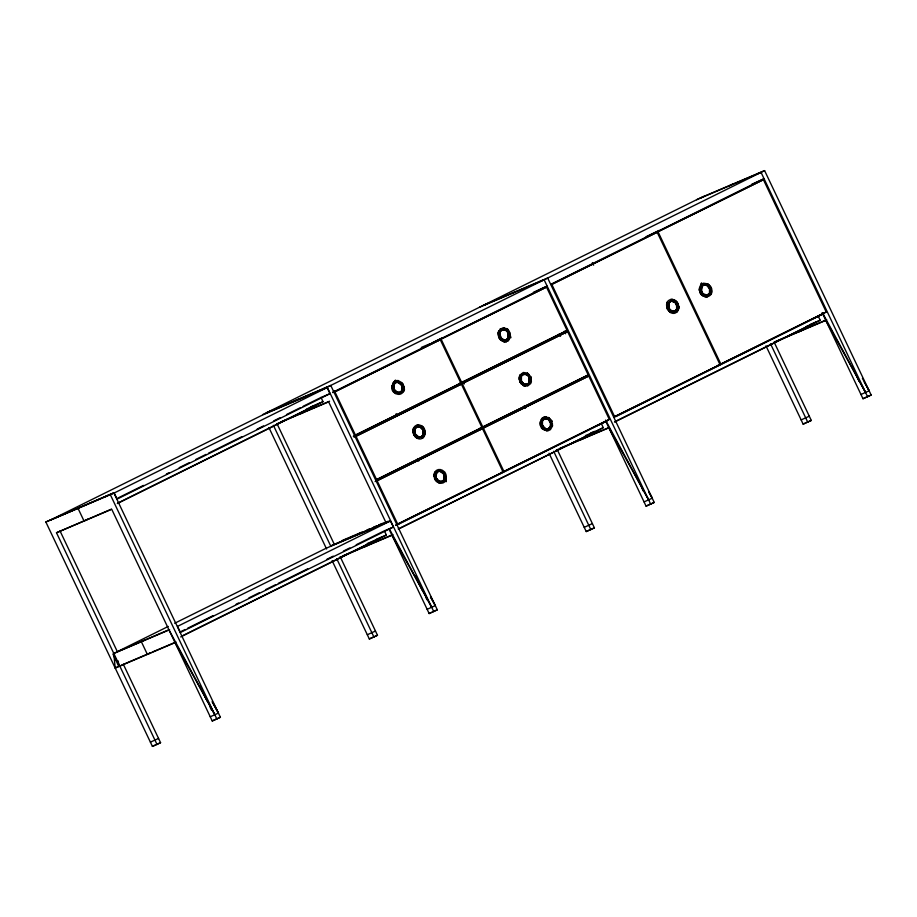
<?xml version="1.0" encoding="UTF-8"?>
<svg xmlns="http://www.w3.org/2000/svg" width="917" height="917" viewBox="0 0 917 917"><rect width="100%" height="100%" fill="white"/><g stroke="black" fill="none" stroke-linecap="round" stroke-linejoin="round"><path stroke-width="1.38" d="M393.519 387.616L393.909 389.45L396.339 392.121C403.927 392.935 394.127 393.152 393.92 389.461L393.92 384.28C397.141 377.116 390.699 395.445 393.92 384.28L396.465 382.332L399.606 382.802L402.013 385.449L401.875 390.699L401.875 385.518L397.886 382.32L399.606 382.802L402.013 385.449L402.425 389.106L402.425 387.306M422.989 429.981L422.978 435.162L421.958 436.366L423.127 435.094L423.127 429.913L420.571 427.322C416.524 425.763 423.436 427.952 423.127 429.913L420.708 427.265L417.43 426.841L420.571 427.322C423.906 428.583 424.158 437.673 423.127 429.913M444.092 479.614L444.103 474.433L443.071 472.897L444.791 476.152L444.092 479.614L444.241 474.376L440.252 471.166L438.544 471.304L436.148 473.195L435.586 476.599L437.168 479.923L440.275 481.517L438.555 481.035L436.137 478.376L436.148 473.195L438.681 471.246M505.703 339.989L508.247 338.029L508.259 332.848C508.052 329.157 498.218 329.386 505.84 330.2C511.308 332.653 508.557 342.58 502.573 339.508C497.369 338.465 501.014 324.056 500.143 336.848L502.573 339.508L505.852 339.932L502.711 339.45L501.324 338.339L499.605 333.272M529.361 382.492C528.352 369.952 532.307 384.143 526.817 384.441L529.361 382.492L529.361 377.311C526.667 372.176 519.779 374.766 526.954 374.652M544.778 418.691L548.057 419.115L550.475 421.763L550.326 427.013L547.93 428.904L546.36 428.973L548.068 428.847L550.475 426.944L551.025 423.551L548.057 419.115L544.778 418.691L546.349 418.622M671.164 301.212L668.619 303.16L668.608 308.33L671.026 311.001L674.316 311.413L671.026 311.001L668.608 308.341L668.069 304.765L669.639 301.945L671.164 301.212L674.304 301.693L676.712 304.329L676.563 309.591C674.362 312.823 679.371 306.049 676.723 304.341C677.01 301.189 668.436 301.051 672.585 301.2M702.686 293.532L701.505 292.053L701.516 286.872L704.061 284.923L707.19 285.405L709.609 288.041L709.46 293.302L707.064 295.194L703.924 294.712L702.537 293.6L707.202 295.125C717.014 291.973 700.347 280.396 708.44 286.574M403.365 384.773C399.812 379.455 407.022 389.633 403.365 391.697C402.127 393.748 399.904 394.665 398.024 394.333C382.721 390.39 402.425 373.265 392.717 383.168M395.777 393.657L392.705 390.069L391.846 385.369M396.293 392.568C400.855 394.539 391.525 390.814 392.854 387.708C392.063 385.587 397.485 376.956 393.003 385.644M397.909 392.671L394.058 389.404L393.92 384.28M401.188 383.581C391.731 377.758 402.196 383.317 402.471 385.232C403.4 390.802 402.62 394.814 402.334 385.3L403.377 384.785M403.365 391.697L403.961 387.215L403.228 384.853M419.023 425.041C428.915 426.004 425.339 443.003 416.891 438.12C412.776 435.77 411.263 429.19 415.206 425.992C416.135 424.766 421.694 425.018 417.063 425.075M416.891 438.12C413.808 436.251 412.02 430.91 413.693 427.689M415.86 435.793C424.835 441.845 409.429 432.973 414.725 428.319C414.335 424.858 423.7 427.402 419.149 426.13M420.72 436.996L417.441 436.572C413.567 434.498 413.464 427.792 417.579 426.783L415.034 428.732L415.023 433.913C416.811 438.36 423.058 437.868 423.677 433.5M419.012 437.122L415.172 433.856L415.034 428.732M415.172 428.675L415.172 433.844L417.441 436.572M424.044 431.735C419.562 447.737 427.987 426.932 420.754 426.806M423.092 437.776C426.577 434.887 425.029 427.872 421.27 425.717M434.062 474.284C433.546 481.677 435.644 467.177 434.211 474.227M436.836 471.498C443.278 466.787 449.124 480.405 441.868 482.078C439.128 482.823 435.357 479.946 435.082 476.622C433.821 474.731 438.624 469.298 435.839 472.782M440.114 482.159L435.827 478.536L435.082 474.628M437.168 479.923L435.735 476.531L437.168 471.98M440.252 471.166L444.092 474.421L444.779 477.952M440.263 470.593L444.539 474.204L445.295 478.124M434.796 472.14C436.939 468.553 441.421 468.747 444.229 471.659C447.611 473.218 445.96 492.2 445.456 473.768M504.121 341.789L506.367 341.628L504.121 341.789L500.166 339.577L498.802 337.525L498.08 332.756L500.338 328.928L504.293 327.919L500.338 328.928M504.258 341.732C499.261 340.929 496.98 334.453 498.814 330.624M499.708 331.324L499.696 337.066L499.1 333.1L499.708 331.324L500.854 329.971L504.27 329.065L502.527 329.146M500.304 331.61L500.292 336.78L502.711 339.45L505.852 339.932M507.227 339.244C510.54 336.482 507.731 328.676 502.562 329.776M509.176 334.671C505.726 346.041 510.414 336.952 508.706 332.63C502.963 325.443 507.663 333.582 509.6 332.172L506.39 328.653L504.144 327.977M509.462 332.241C512.305 347.153 510.035 327.484 506.39 328.653M519.182 377.219C518.667 384.613 520.764 370.113 519.331 377.162M520.203 379.558C519.022 369.081 534.153 374.354 529.808 382.848C526.404 388.968 517.383 381.082 520.822 375.775M520.718 379.535L521.269 376.13L523.813 374.182L521.269 376.13L521.257 381.3C526.725 387.49 518.288 379.26 521.269 376.13M523.825 383.902L521.406 381.254L521.418 376.073M529.212 382.549L529.224 377.368M529.808 382.848L529.671 377.151L527.137 374.136M529.82 377.082L530.725 376.635L531.298 381.461L530.725 376.635L527.355 373.173L529.212 374.652M546.337 430.703C552.298 430.795 540.262 430.623 541.019 426.439C537.5 424.25 544.515 414.851 541.179 419.47M546.486 430.646C542.279 429.981 540.056 425.167 540.296 421.671M544.744 428.881C552.997 430.577 540.308 429.145 541.317 424.021C538.313 419.619 549.226 417.178 544.755 418.06M543.059 427.7C541.179 425.522 540.789 420.72 543.07 418.886M541.821 423.986L542.383 420.582L544.927 418.633L542.383 420.582L542.371 425.763L541.97 422.129L543.403 419.378M542.383 420.582L542.371 425.775L544.79 428.422C551.094 431.586 552.871 421.9 548.057 419.115M550.922 427.299C554.579 425.224 545.856 416.1 549.787 419.837C552.642 422.691 551.942 428.571 548.102 429.465M552.412 423.528L552.412 425.924L551.828 421.098L548.618 417.567L544.262 416.994L546.372 416.891M676.677 312.204C669.559 317.844 661.57 302.094 670.648 299.504C676.528 298.357 680.563 305.751 677.915 310.634C674.373 315.127 680.884 307.527 678.649 306.095M670.476 312.548C667.393 310.668 665.604 305.327 667.278 302.106M670.992 300.638C679.898 298.919 679.199 315.815 670.843 311.516C662.223 306.702 671.943 294.655 677.159 304.112M672.608 311.551L668.757 308.284L668.619 303.16M668.768 303.103L668.757 308.272L671.175 310.932L674.316 311.413M671.015 301.269L674.155 301.75L675.542 302.862L677.262 307.929M676.012 311.23L677.629 308.158L677.021 304.18C679.91 302.633 672.356 298.323 670.648 299.504M699.43 287.961C697.401 297.589 704.99 272.842 699.579 287.904M703.878 295.159C708.44 297.131 699.121 293.417 700.45 290.299C699.281 288.5 703.901 283.021 701.207 286.459M700.955 290.276C703.924 280.682 700.886 287.204 701.643 291.984C708.486 299.699 699.075 290.586 700.966 288.477M707.19 285.405L709.46 288.11L710.159 291.64M707.374 284.889C710.171 283.995 712.165 300.558 710.067 287.835C708.451 284.671 704.772 283.17 702.204 285.176M710.95 294.288C712.005 291.824 711.741 287.72 709.449 285.393C704.726 281.416 712.75 287.376 711.695 289.749C713.621 298.873 699.694 298.976 699.568 290.299M401.875 390.699L402.563 389.037M509.451 339.152L508.075 340.78L510.333 336.94M531.436 381.403L530.702 383.547L527.481 386.091L523.126 385.507L525.223 386.252M552.55 425.855L550.441 429.626L548.446 430.612M710.664 291.801L708.91 294.942L705.482 295.836M402.46 390.997L399.789 393.106L397.898 393.244M519.928 375.076L523.298 372.474L527.504 373.116M445.582 480.611C442.98 485.838 434.337 482.651 434.2 476.622M709.609 293.234L707.064 295.194L703.924 294.712M441.696 481.505L444.229 479.557C442.51 482.72 437.822 481.792 436.286 478.319L436.148 473.195M676.712 309.522L674.167 311.482L675.691 310.737M157.013 744.444L152.405 746.392L45.85 521.991L113.846 492.853L220.401 717.254L212.24 720.968L111.725 509.267L56.487 532.743L157.013 744.444L160.567 742.678L123.371 664.355L119.818 666.109M267.363 412.616L270.928 410.862M484.279 305.201L487.844 303.447M701.196 197.785L704.76 196.032M81.567 506.562L78.014 508.327L84.043 521.028L87.608 519.263M294.93 400.912L298.483 399.147M511.846 293.497L515.4 291.732M728.763 186.082L732.316 184.317M105.696 496.567L109.249 494.802M322.601 389.152L326.165 387.387M539.517 281.737L543.082 279.972M756.433 174.322L759.987 172.556M45.85 521.991L113.846 492.853M764.595 170.608L700.152 197.98L262.766 414.576L327.209 387.192L764.595 170.608L871.15 395.009L862.989 398.723L822.182 312.777M114.201 493.002L327.117 387.57L330.005 393.657L117.089 499.089L114.201 493.002L49.759 520.386L262.663 414.954L327.117 387.57M117.88 498.057L143.43 485.402M166.424 474.009L168.98 472.748M179.205 467.681L189.429 462.627M195.814 459.463L206.038 454.396M208.595 453.136L241.801 436.687M257.138 429.087L263.523 425.924M273.747 420.869L280.132 417.705M286.528 414.541L300.581 407.584M303.137 406.311L321.019 397.462L323.025 401.692L117.33 503.548M332.882 391.983L335.439 390.722M431.781 343.015L442.235 337.834M543.689 287.594L533.339 292.351M659.14 230.419L646.084 236.701M333.777 391.788L547.14 286.127L543.242 287.789M550.693 284.373L764.056 178.712L751.562 184.374M332.882 392.648L440.263 339.703L460.873 383.1L353.32 436.205M439.117 340.047L546.498 287.101L567.107 330.498L458.454 384.074L567.107 330.498M551.06 284.602L763.414 179.686L826.24 311.998L613.76 417.224M654.761 233.25L763.414 179.686M440.263 339.703L334.923 391.868L355.532 435.277M437.845 340.677L546.498 287.101M56.487 532.743L111.324 509.187M117.961 502.997L319.575 403.159M300.959 413.613L303.332 412.444M394.619 382.584L398.035 381.678M394.952 383.065L396.465 382.332M392.705 390.057L394.058 389.393L396.476 392.052L399.617 392.533M498.94 337.456L500.155 336.86M509.611 332.183L508.11 332.905L508.247 338.029M505.875 340.551C495.226 336.573 503.467 342.454 507.56 339.737M506.218 341.697L508.213 340.711M354.753 435.426L460.873 383.1M353.985 437.111L567.612 331.553L588.221 374.95L375.867 479.878M458.958 385.129L567.612 331.553M701.539 284.19L703.545 283.215L707.752 283.857M702.537 285.657L704.061 284.923M413.819 434.52L415.023 433.924M422.439 427.987L423.436 429.741L424.33 429.294M523.263 385.449L519.905 381.988L521.406 381.243L520.856 379.466M667.404 308.937L668.608 308.341M674.304 301.693L676.563 304.398L678.076 303.676M707.58 296.89C705.838 298.163 697.528 293.314 701.643 291.984L701.104 290.219M420.582 437.054L422.095 436.309M422.428 436.801L419.012 437.696M479.568 428.526L588.221 374.95M375.099 481.563L588.725 376.016L609.324 419.413L396.843 524.639M480.061 429.592L588.725 376.016M542.405 417.911L544.411 416.926M440.103 483.316C438.67 483.236 432.618 478.823 436.137 478.376M541.156 426.371L542.509 425.694L544.939 428.365L542.371 425.775M547.919 419.172L550.326 421.82L551.828 421.098L548.618 417.567M551.828 421.086L550.922 421.545M212.331 701.792L218.395 713.025L214.842 714.779L175.055 642.645L115.21 668.069L113.788 653.408L168.625 629.853M118.213 651.219L168.235 626.449M174.654 623.273L325.993 548.32L390.447 520.948L393.336 527.034L180.42 632.466L177.531 626.38L390.447 520.948M273.404 425.328L330.693 545.993L388.178 521.326M144.897 639.94L141.344 641.694L147.373 654.394L150.938 652.64L123.371 664.355M358.26 534.279L361.814 532.525M330.693 545.993L388.304 521.349M396.981 524.341L503.089 472.014L482.491 428.617L377.139 480.783L397.749 524.192L395.536 525.12M613.897 416.926L720.9 364.164L658.074 231.852M717.587 365.574L826.24 311.998M179.927 632.054L185.039 629.521M187.595 628.26L213.145 615.605M236.15 604.223L238.707 602.95M248.92 597.895L259.144 592.829M265.529 589.665L275.753 584.61M278.31 583.338L307.688 568.792M326.853 559.301L333.249 556.138M343.462 551.071L349.847 547.908M356.243 544.744L383.065 531.459M396.213 525.361L607.02 420.972L602.412 422.92M615.685 416.673L823.936 313.557L818.182 315.998L820.188 320.239L614.493 422.095M115.21 668.069L118.763 666.304L118.247 660.974M182.575 635.733L382.905 536.537M398.207 528.949L603.271 427.654L601.265 423.413M615.124 421.533L811.407 324.343L806.181 326.555M812.473 323.816L816.738 321.695M180.66 636.925L386.355 535.07L384.349 530.828M398.861 528.88L603.271 427.654M364.29 546.979L367.843 545.225M581.206 439.564L584.759 437.81M798.122 332.149L801.676 330.395M158.549 738.449L150.399 742.162M375.466 631.034L367.304 634.747M592.382 523.618L584.221 527.332M809.298 416.203L801.137 419.917M435.311 605.61L430.509 596.898L435.311 605.61L427.15 609.324M648.858 491.948L652.228 498.195L644.066 501.908M862.404 378.297L869.144 390.78L860.983 394.493M152.405 746.392L154.778 745.223M332.126 560.654L369.322 638.977L377.483 635.263L340.287 556.928M549.042 453.239L586.238 531.562L594.399 527.848L557.204 449.513M765.959 345.824L803.154 424.147L806.708 422.393M369.322 638.977L377.483 635.263M586.238 531.562L594.399 527.848M803.154 424.147L811.304 420.433L774.12 342.098L826.721 319.758M212.24 720.968L220.401 717.254M388.946 528.88L429.156 613.553L431.529 612.384M605.862 421.465L646.072 506.138L654.234 502.424L547.678 278.023L483.236 305.395M862.989 398.723L871.15 395.009M429.156 613.553L437.317 609.839L330.762 385.438L266.32 412.81M646.072 506.138L654.234 502.424M392.556 390.126L393.611 389.61L392.854 387.708M498.791 337.513L499.845 337.009L500.991 338.728M667.255 309.006L668.298 308.502L667.553 306.587M700.152 292.718L701.196 292.214L700.45 290.299M519.331 379.558L519.905 381.976L520.948 381.461L520.352 379.5M413.67 434.578L414.713 434.073L413.968 432.171M541.019 426.428L541.924 425.992M434.784 479.041L435.69 478.605M696.599 199.746L761.041 172.362L867.597 396.774M479.683 307.161L544.125 279.777L650.68 504.19M421.327 347.451L430.474 343.566M320.801 397.565L330.005 393.657M310.45 407.033L323.025 401.692M306.416 409.131L314.244 405.795M280.889 421.889L303.206 412.409M304.524 411.848L329.558 401.21M277.335 423.654L328.641 401.852L385.931 522.53M505.84 330.2L508.259 332.848M399.606 382.802L402.024 385.461M393.462 389.691L394.608 391.399M709.609 288.053L710.962 287.388L710.067 287.835M701.058 292.282L702.204 293.99M668.161 308.57L670.843 311.516M520.81 381.541L525.246 385.094M521.28 384.028L520.054 381.919M526.817 384.441L523.676 383.971L526.966 384.383M543.403 427.311L544.939 428.365M444.688 474.146L445.444 473.757M812.279 318.864L818.824 316.078M810.215 324.469L820.188 320.239M774.498 342.19L825.793 320.4L865.579 392.533L822.457 312.686M609.324 419.413L500.671 472.989L503.983 471.579L483.374 428.182M595.362 426.279L601.907 423.505M590.697 432.996L594.606 431.334M585.355 435.632L594.491 431.758M342.133 540.526L361.757 532.181M366.983 529.969L369.597 528.857M373.517 527.183L376.142 526.071M378.755 524.96L382.676 523.298M559.828 448.402L608.487 427.735M556.275 450.167L608.877 427.815L648.663 499.948L605.541 420.101M396.155 525.2L398.769 524.088M384.12 530.943L393.336 527.034M376.383 539.299L386.355 535.07M367.144 543.609L377.575 539.173M342.912 555.817L392.889 534.588M113.788 653.408L169.634 629.727M339.359 557.582L391.972 535.23L431.758 607.363L389.301 528.765M152.256 652.079L175.972 642.003M807.854 421.9L811.304 420.433M432.721 611.799L437.317 609.839M210.234 716.739L214.842 714.779L169.015 629.945M155.959 744.638L160.567 742.678M703.912 284.981L705.62 284.843M523.664 374.239L525.372 374.102M395.812 380.681L398.058 380.521L402.001 382.744M396.327 382.389L398.035 382.251M417.43 426.841L419.138 426.714M440.126 481.585L441.834 481.448M438.544 471.304L441.822 471.716L443.209 472.828M504.132 329.134L506.024 329.684M546.349 418.049L548.24 418.599M544.79 428.422L546.509 428.915M526.805 374.721L529.361 377.3M543.552 427.253L541.97 423.929M864.341 382.068L869.144 390.78M648.789 491.97L652.228 498.195M212.217 701.826L218.395 713.025M851.801 365.906L854.827 372.291M857.257 377.403L859.08 381.231M770.555 343.864L807.751 422.198M720.005 364.599L657.18 232.288L551.839 284.453L614.665 416.776M592.382 262.606L593.597 265.173M636.1 475.877L638.519 480.978M641.556 487.374L643.379 491.203M564.391 331.197L565.606 333.765M559.29 333.754L560.505 336.321M553.65 451.279L590.835 529.613M524.295 405.669L525.51 408.237M462.947 381.461L464.162 384.028M441.157 339.267L461.767 382.664M462.26 383.719L482.869 427.127M396.178 413.647L397.393 416.215M417.499 458.557L418.714 461.113M327.209 387.192L433.764 611.605M415.539 575.624L418.576 582.008M420.995 587.121L422.817 590.949M425.855 597.345L427.07 599.89M276.957 423.562L334.258 544.228M336.734 558.694L373.918 637.028M268.899 427.505L326.601 549.019M110.292 494.607L216.848 719.02M199.837 685.595L202.267 690.707M205.293 697.092L207.116 700.92M210.153 707.316L211.369 709.861M60.041 530.977L117.342 651.643M113.089 653.752L115.978 659.839M113.238 654.669L118.763 666.304M402.013 390.642L399.468 392.591L402.013 390.642M501.324 330.395L500.155 331.667L502.699 329.719L501.324 330.395M461.377 384.166L356.025 436.332L376.635 479.729L481.987 427.563L461.377 384.166"/></g></svg>
